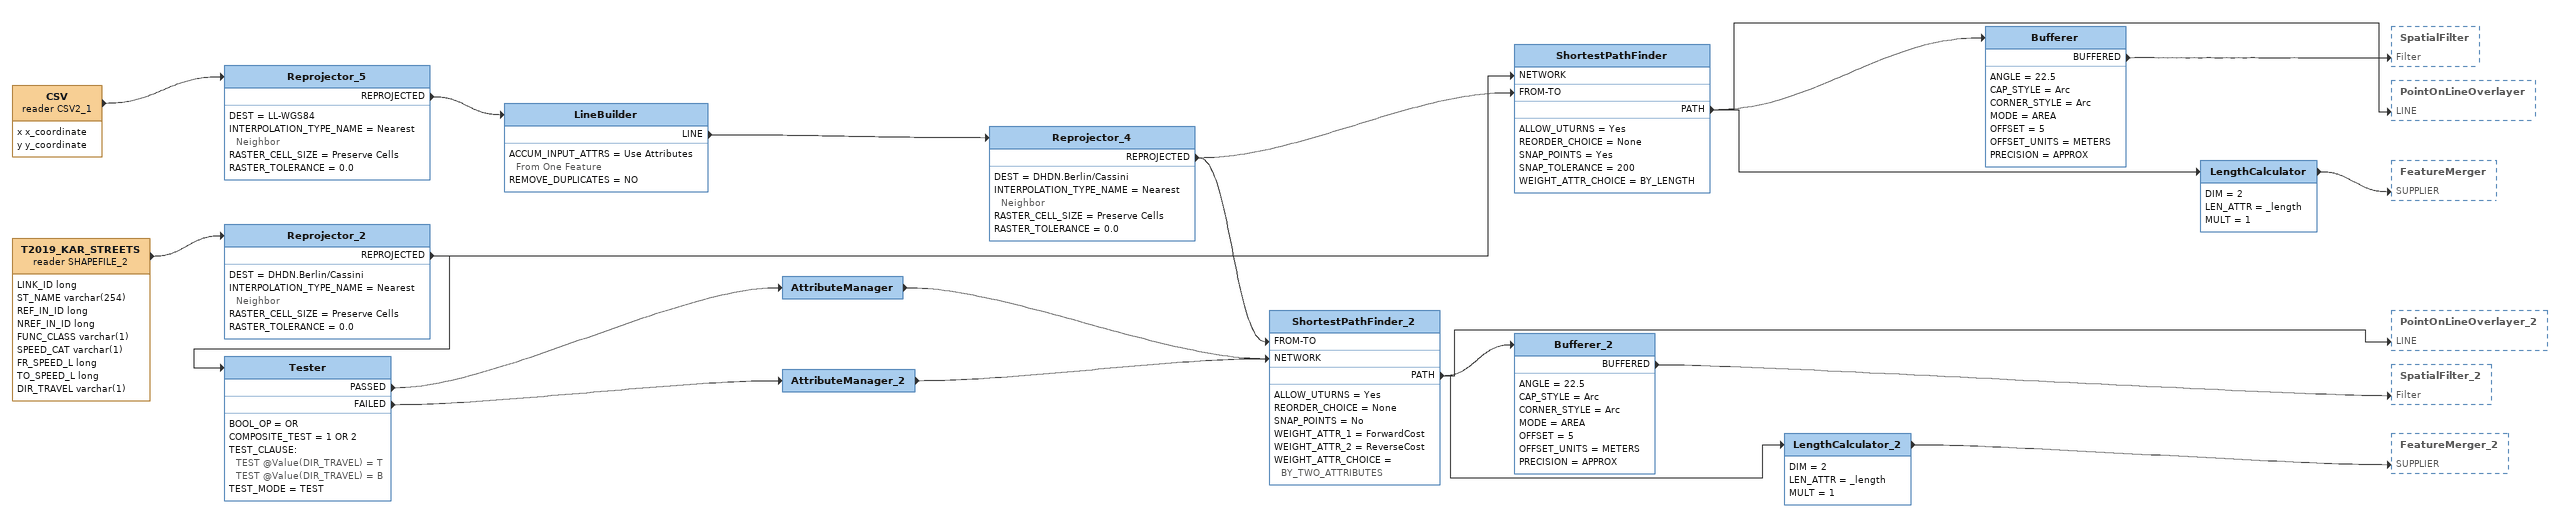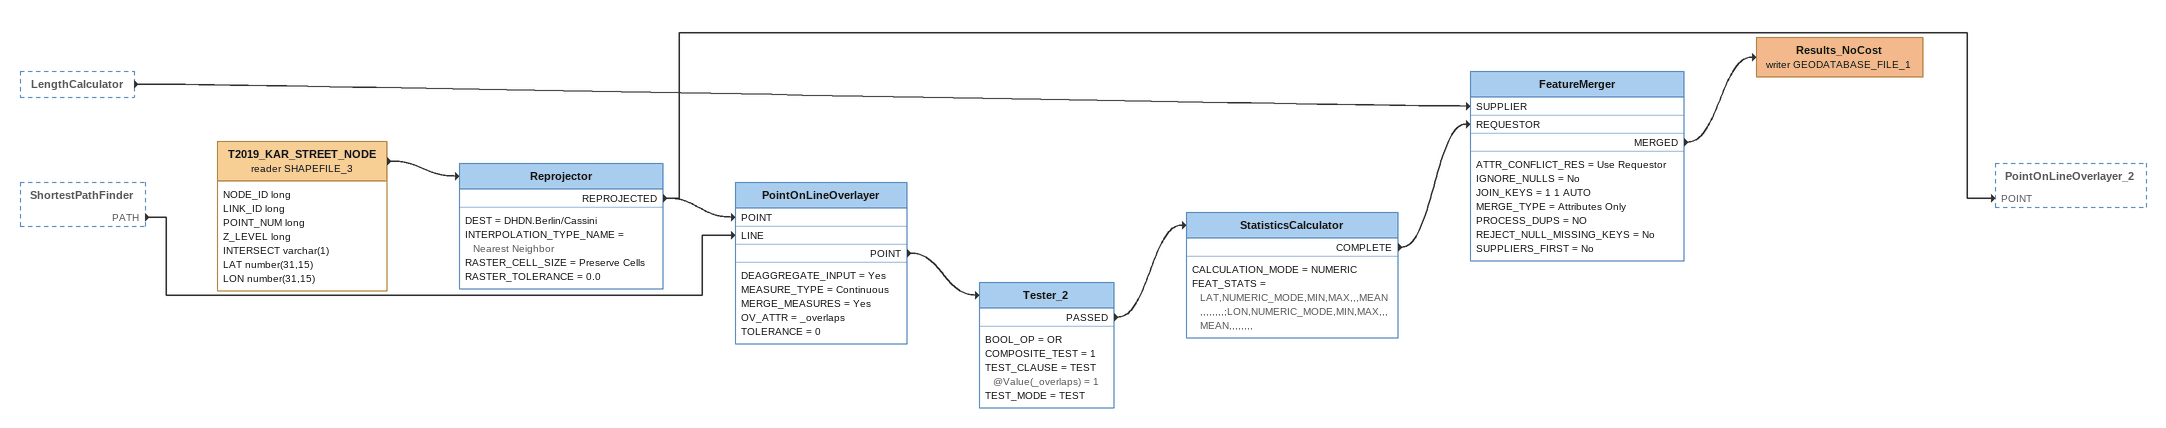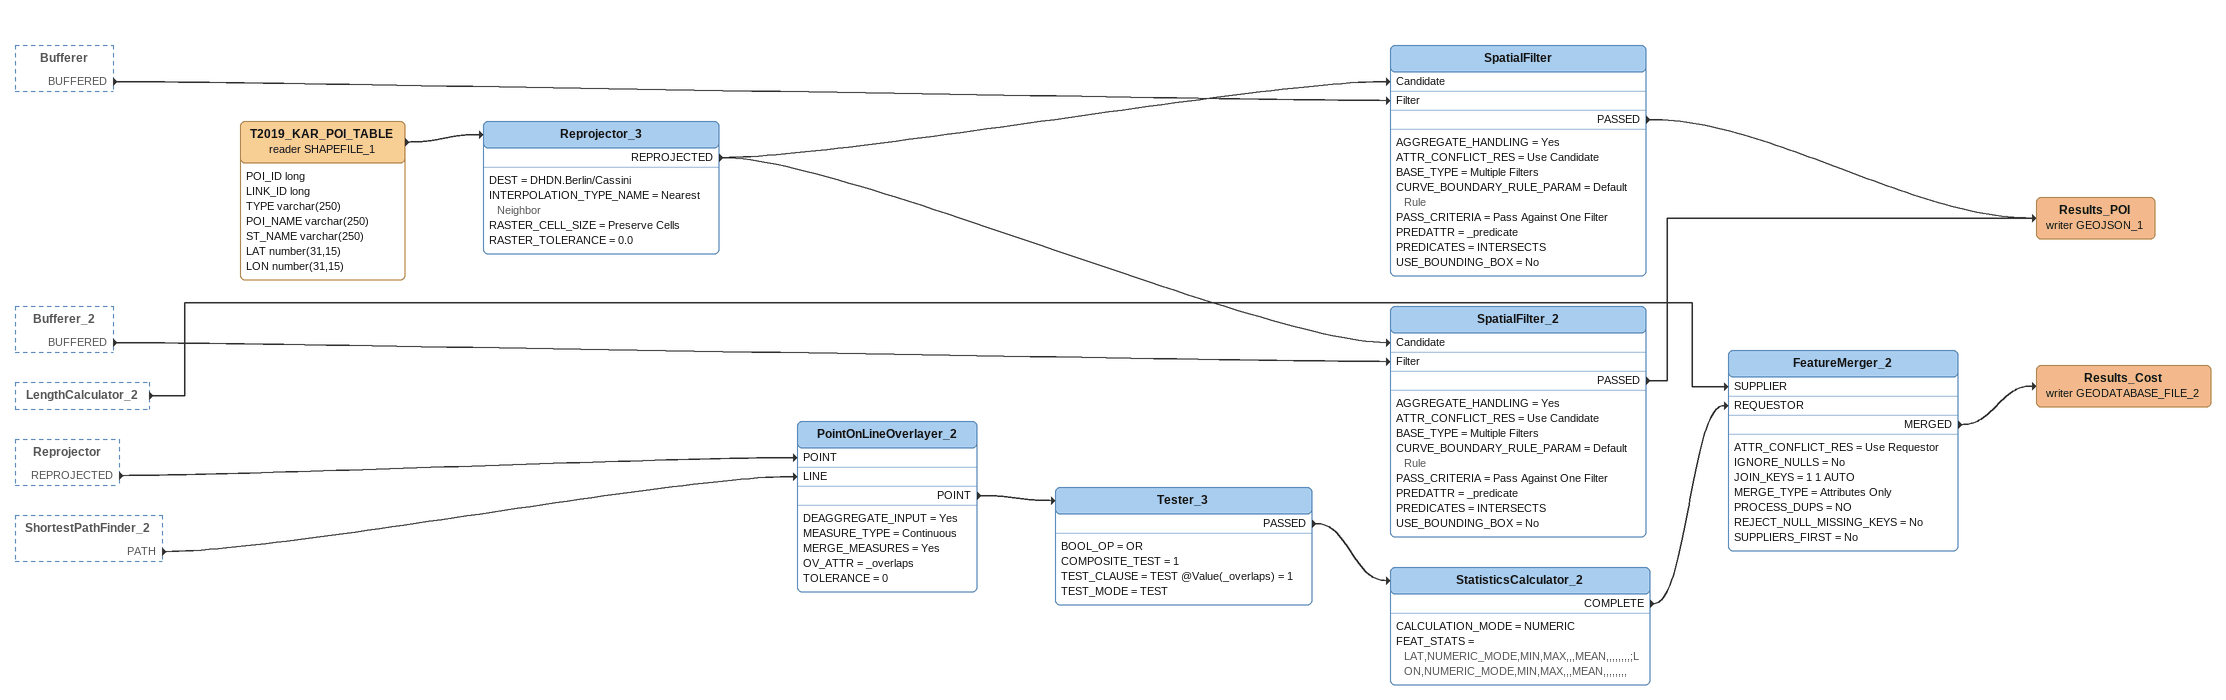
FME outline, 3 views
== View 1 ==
CSV (reader CSV2_1)
    attributes: x x_coordinate, y y_coordinate
    -> Reprojector_5
Reprojector_5
    DEST = LL-WGS84
    INTERPOLATION_TYPE_NAME = Nearest Neighbor
    RASTER_CELL_SIZE = Preserve Cells
    RASTER_TOLERANCE = 0.0
    REPROJECTED -> LineBuilder
LineBuilder
    ACCUM_INPUT_ATTRS = Use Attributes From One Feature
    REMOVE_DUPLICATES = NO
    LINE -> Reprojector_4
Reprojector_4
    DEST = DHDN.Berlin/Cassini
    INTERPOLATION_TYPE_NAME = Nearest Neighbor
    RASTER_CELL_SIZE = Preserve Cells
    RASTER_TOLERANCE = 0.0
    REPROJECTED -> ShortestPathFinder [FROM-TO]
    REPROJECTED -> ShortestPathFinder_2 [FROM-TO]
T2019_KAR_STREETS (reader SHAPEFILE_2)
    attributes: LINK_ID long, ST_NAME varchar(254), REF_IN_ID long, NREF_IN_ID long, FUNC_CLASS varchar(1), SPEED_CAT varchar(1), FR_SPEED_L long, TO_SPEED_L long, DIR_TRAVEL varchar(1)
    -> Reprojector_2
Reprojector_2
    DEST = DHDN.Berlin/Cassini
    INTERPOLATION_TYPE_NAME = Nearest Neighbor
    RASTER_CELL_SIZE = Preserve Cells
    RASTER_TOLERANCE = 0.0
    REPROJECTED -> ShortestPathFinder [NETWORK]
    REPROJECTED -> Tester
ShortestPathFinder
    ALLOW_UTURNS = Yes
    REORDER_CHOICE = None
    SNAP_POINTS = Yes
    SNAP_TOLERANCE = 200
    WEIGHT_ATTR_CHOICE = BY_LENGTH
    PATH -> Bufferer
    PATH -> PointOnLineOverlayer [LINE]
    PATH -> LengthCalculator
Bufferer
    ANGLE = 22.5
    CAP_STYLE = Arc
    CORNER_STYLE = Arc
    MODE = AREA
    OFFSET = 5
    OFFSET_UNITS = METERS
    PRECISION = APPROX
    BUFFERED -> SpatialFilter [Filter]
LengthCalculator
    DIM = 2
    LEN_ATTR = _length
    MULT = 1
    -> FeatureMerger [SUPPLIER]
Tester
    BOOL_OP = OR
    COMPOSITE_TEST = 1 OR 2
    TEST_CLAUSE:
      TEST @Value(DIR_TRAVEL) = T
      TEST @Value(DIR_TRAVEL) = B
    TEST_MODE = TEST
    PASSED -> AttributeManager
    FAILED -> AttributeManager_2
AttributeManager
    -> ShortestPathFinder_2 [NETWORK]
AttributeManager_2
    -> ShortestPathFinder_2 [NETWORK]
ShortestPathFinder_2
    ALLOW_UTURNS = Yes
    REORDER_CHOICE = None
    SNAP_POINTS = No
    WEIGHT_ATTR_1 = ForwardCost
    WEIGHT_ATTR_2 = ReverseCost
    WEIGHT_ATTR_CHOICE = BY_TWO_ATTRIBUTES
    PATH -> Bufferer_2
    PATH -> LengthCalculator_2
    PATH -> PointOnLineOverlayer_2 [LINE]
Bufferer_2
    ANGLE = 22.5
    CAP_STYLE = Arc
    CORNER_STYLE = Arc
    MODE = AREA
    OFFSET = 5
    OFFSET_UNITS = METERS
    PRECISION = APPROX
    BUFFERED -> SpatialFilter_2 [Filter]
LengthCalculator_2
    DIM = 2
    LEN_ATTR = _length
    MULT = 1
    -> FeatureMerger_2 [SUPPLIER]

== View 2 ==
LengthCalculator [outside]
    -> FeatureMerger [SUPPLIER]
ShortestPathFinder [outside]
    PATH -> PointOnLineOverlayer [LINE]
T2019_KAR_STREET_NODE (reader SHAPEFILE_3)
    attributes: NODE_ID long, LINK_ID long, POINT_NUM long, Z_LEVEL long, INTERSECT varchar(1), LAT number(31,15), LON number(31,15)
    -> Reprojector
Reprojector
    DEST = DHDN.Berlin/Cassini
    INTERPOLATION_TYPE_NAME = Nearest Neighbor
    RASTER_CELL_SIZE = Preserve Cells
    RASTER_TOLERANCE = 0.0
    REPROJECTED -> PointOnLineOverlayer [POINT]
    REPROJECTED -> PointOnLineOverlayer_2 [POINT]
PointOnLineOverlayer
    DEAGGREGATE_INPUT = Yes
    MEASURE_TYPE = Continuous
    MERGE_MEASURES = Yes
    OV_ATTR = _overlaps
    TOLERANCE = 0
    POINT -> Tester_2
Tester_2
    BOOL_OP = OR
    COMPOSITE_TEST = 1
    TEST_CLAUSE = TEST @Value(_overlaps) = 1
    TEST_MODE = TEST
    PASSED -> StatisticsCalculator
StatisticsCalculator
    CALCULATION_MODE = NUMERIC
    FEAT_STATS = LAT,NUMERIC_MODE,MIN,MAX,,,MEAN,,,,,,,,;LON,NUMERIC_MODE,MIN,MAX,,,MEAN,,,,,,,,
    COMPLETE -> FeatureMerger [REQUESTOR]
FeatureMerger
    ATTR_CONFLICT_RES = Use Requestor
    IGNORE_NULLS = No
    JOIN_KEYS = 1 1 AUTO
    MERGE_TYPE = Attributes Only
    PROCESS_DUPS = NO
    REJECT_NULL_MISSING_KEYS = No
    SUPPLIERS_FIRST = No
    MERGED -> Results_NoCost (writer GEODATABASE_FILE_1)
Results_NoCost (writer GEODATABASE_FILE_1)

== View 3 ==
Bufferer [outside]
    BUFFERED -> SpatialFilter [Filter]
Bufferer_2 [outside]
    BUFFERED -> SpatialFilter_2 [Filter]
LengthCalculator_2 [outside]
    -> FeatureMerger_2 [SUPPLIER]
Reprojector [outside]
    REPROJECTED -> PointOnLineOverlayer_2 [POINT]
ShortestPathFinder_2 [outside]
    PATH -> PointOnLineOverlayer_2 [LINE]
PointOnLineOverlayer_2
    DEAGGREGATE_INPUT = Yes
    MEASURE_TYPE = Continuous
    MERGE_MEASURES = Yes
    OV_ATTR = _overlaps
    TOLERANCE = 0
    POINT -> Tester_3
Tester_3
    BOOL_OP = OR
    COMPOSITE_TEST = 1
    TEST_CLAUSE = TEST @Value(_overlaps) = 1
    TEST_MODE = TEST
    PASSED -> StatisticsCalculator_2
StatisticsCalculator_2
    CALCULATION_MODE = NUMERIC
    FEAT_STATS = LAT,NUMERIC_MODE,MIN,MAX,,,MEAN,,,,,,,,;LON,NUMERIC_MODE,MIN,MAX,,,MEAN,,,,,,,,
    COMPLETE -> FeatureMerger_2 [REQUESTOR]
FeatureMerger_2
    ATTR_CONFLICT_RES = Use Requestor
    IGNORE_NULLS = No
    JOIN_KEYS = 1 1 AUTO
    MERGE_TYPE = Attributes Only
    PROCESS_DUPS = NO
    REJECT_NULL_MISSING_KEYS = No
    SUPPLIERS_FIRST = No
    MERGED -> Results_Cost (writer GEODATABASE_FILE_2)
Results_Cost (writer GEODATABASE_FILE_2)
T2019_KAR_POI_TABLE (reader SHAPEFILE_1)
    attributes: POI_ID long, LINK_ID long, TYPE varchar(250), POI_NAME varchar(250), ST_NAME varchar(250), LAT number(31,15), LON number(31,15)
    -> Reprojector_3
Reprojector_3
    DEST = DHDN.Berlin/Cassini
    INTERPOLATION_TYPE_NAME = Nearest Neighbor
    RASTER_CELL_SIZE = Preserve Cells
    RASTER_TOLERANCE = 0.0
    REPROJECTED -> SpatialFilter [Candidate]
    REPROJECTED -> SpatialFilter_2 [Candidate]
SpatialFilter
    AGGREGATE_HANDLING = Yes
    ATTR_CONFLICT_RES = Use Candidate
    BASE_TYPE = Multiple Filters
    CURVE_BOUNDARY_RULE_PARAM = Default Rule
    PASS_CRITERIA = Pass Against One Filter
    PREDATTR = _predicate
    PREDICATES = INTERSECTS
    USE_BOUNDING_BOX = No
    PASSED -> Results_POI (writer GEOJSON_1)
SpatialFilter_2
    AGGREGATE_HANDLING = Yes
    ATTR_CONFLICT_RES = Use Candidate
    BASE_TYPE = Multiple Filters
    CURVE_BOUNDARY_RULE_PARAM = Default Rule
    PASS_CRITERIA = Pass Against One Filter
    PREDATTR = _predicate
    PREDICATES = INTERSECTS
    USE_BOUNDING_BOX = No
    PASSED -> Results_POI (writer GEOJSON_1)
Results_POI (writer GEOJSON_1)
